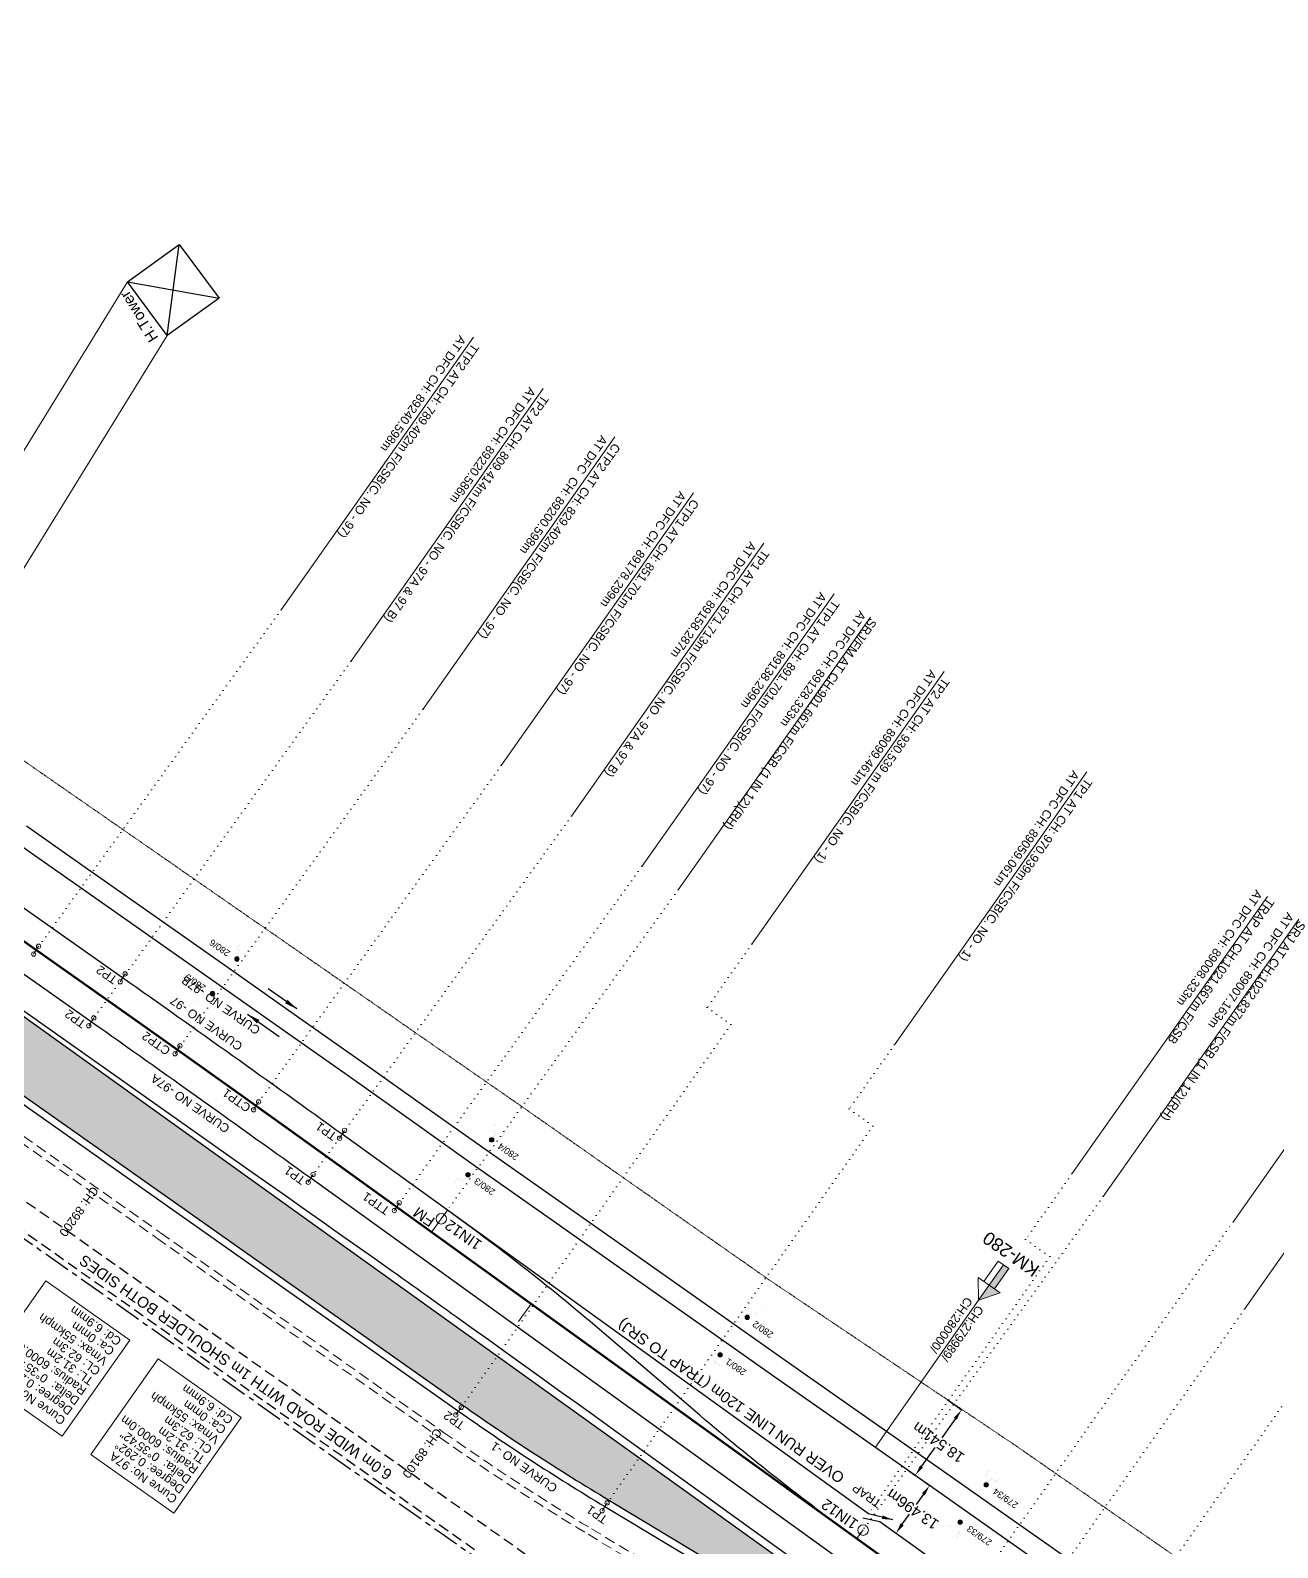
# Model space of a CAD drawing. Header units: metres. Extents: x 658484 to 662957, y 3366848 to 3369569.
# Drawn here: x 660765.3 to 661053.7, y 3367994.3 to 3368345 of the extents above; entities that cross this region are included whole.
import ezdxf
from ezdxf.enums import TextEntityAlignment as Align

# ---------------------------------------------------------------- set-up
doc = ezdxf.new("R2010")
doc.units = ezdxf.units.M
doc.header["$MEASUREMENT"] = 0
for name, pattern in [('CENTER', [2, 1.25, -0.25, 0.25, -0.25]), ('Connectivity IR to DFCC$0$DOT', [0.25, 0, -0.25]), ('DASHED', [0.75, 0.5, -0.25]), ('DOT', [0.25, 0, -0.25]), ('NEW DFCC MAIN LINE - SHAMBHU - 05.03.2020$0$DOT', [0.25, 0, -0.25])]:
    doc.linetypes.add(name, pattern=pattern)
doc.layers.get('Defpoints').update_dxf_attribs({"color": 5, "lineweight": 0})
for name, color, linetype in [('05 02 2020 (PRO)', 7, 'Continuous'), ('05 02 2020 (PRO)CYAN', 7, 'Continuous'), ('details$0$05 02 2020 (PRO)', 7, 'Continuous'), ('details$0$05 02 2020 (PRO)CYAN', 7, 'Continuous'), ('DFCC Boundary', 6, 'CENTER'), ('TOWER', 7, 'Continuous')]:
    doc.layers.add(name, color=color, linetype=linetype)
for name, color, linetype, lineweight in [('Cardinal_Leader', 10, 'Continuous', 0), ('Connectivity IR to DFCC$0$EXG GRADES IN PLAN', 7, 'Continuous', 0), ('Connectivity IR to DFCC$0$Proposed Alignment', 7, 'Continuous', 0), ('EXG GRADES IN PLAN', 7, 'Continuous', 0), ('Existing Chainage', 7, 'Continuous', 0), ('Existing IR Track', 7, 'Continuous', 0), ('Existing Railway Boundary', 36, 'CENTER', 0), ('flow direction', 7, 'Continuous', 0), ('KM STONE', 7, 'Continuous', 0), ('NEW DFCC MAIN LINE - SHAMBHU - 05.03.2020$0$EXG GRADES IN PLAN', 7, 'Continuous', 0), ('NEW DFCC MAIN LINE - SHAMBHU - 05.03.2020$0$Proposed Alignment', 7, 'Continuous', 0), ('NEW DFCC MAIN LINE - SHAMBHU - 05.03.2020$0$Proposed Chainage', 7, 'Continuous', 0), ('NEW DFCC MAIN LINE - SHAMBHU - 05.03.2020$0$Proposed TPTC Chainages', 7, 'Continuous', 0), ("NEW SHAMBHU CROSSING STN. SRJ's", 10, 'Continuous', 0), ('OHE MAST', 7, 'Continuous', 0), ('OHE MAST TEXT', 7, 'Continuous', 0), ('Proposed Alignment', 7, 'Continuous', 0), ('Proposed Curve_Details', 10, 'Continuous', 0), ('PROPOSED DFCC TRACK', 1, 'Continuous', 0), ('Proposed TPTC Chainages', 10, 'Continuous', 0), ('PWR_LINE', 134, 'POWER', 0), ('TOPO_TEXT', 7, 'Continuous', 13)]:
    doc.layers.add(name, color=color, linetype=linetype, lineweight=lineweight)
doc.styles.add('ARIAL', font='arial.ttf')
doc.styles.add('details$0$PDF Arial', font='arial.ttf')
doc.styles.add('NEW DFCC MAIN LINE - SHAMBHU - 05.03.2020$0$Style-Arial', font='arial.ttf')
doc.styles.add('PDF Arial', font='arial.ttf')
doc.styles.get("Standard").update_dxf_attribs({"font": 'arial.ttf'})
doc.styles.add('Style-Arial', font='arial.ttf')
doc.linetypes.add('POWER', pattern='A,10,-0.2,[131,ltypeshp.shx,S=0.4,R=0,X=-0.2,Y=0],-0.2,[131,ltypeshp.shx,S=0.4,R=180,X=1.2,Y=0],-1.4,[131,ltypeshp.shx,S=0.4,R=0,X=-0.2,Y=0],-0.2,[131,ltypeshp.shx,S=0.4,R=180,X=1.2,Y=0],-1.4,[131,ltypeshp.shx,S=0.4,R=0,X=-0.2,Y=0],-0.2,[131,ltypeshp.shx,S=0.4,R=180,X=1.2,Y=0],-1.2', length=14.8)
doc.dimstyles.new('ISO-25', dxfattribs={"dimtxt": 2.5, "dimasz": 2.5, "dimexe": 1.25, "dimexo": 0.625, "dimtad": 1, "dimtxsty": 'Standard', "dimcen": 2.5, "dimadec": 0, "dimazin": 0, "dimtfac": 1, "dimtmove": 0, "dimatfit": 3, "dimfxl": 1, "dimarcsym": 0})
doc.dimstyles.get("Standard").update_dxf_attribs({"dimtxt": 2.5, "dimasz": 2.5, "dimexe": 0.18, "dimexo": 0.0625, "dimgap": 0.09, "dimtad": 0, "dimtih": 1, "dimtoh": 1, "dimdec": 3, "dimzin": 0, "dimdsep": 46, "dimtxsty": 'Standard', "dimcen": 0.09, "dimadec": 0, "dimazin": 0, "dimtfac": 1, "dimtdec": 3, "dimtofl": 0, "dimtmove": 0, "dimatfit": 3, "dimfxl": 1, "dimtolj": 1, "dimtzin": 0, "dimarcsym": 0})

# ---------------------------------------------------------------- blocks, each defined once
blk = doc.blocks.new('OHE MAST')
h = blk.add_hatch(color=256)
edge = h.paths.add_edge_path()
edge.add_arc((0, 0), 0.514, 0, 360)
at = {"const_width": 0.01, "flags": 128}
for points in [[(1.5, 3.5), (1.5, 2), (-1.5, 2), (-1.5, 3.5)], [(0, 2), (0, 0)]]:
    blk.add_lwpolyline(points, dxfattribs=at)
blk.add_circle((0, 0), 0.514)
blk = doc.blocks.new('KM POST PLAN')
at = {"extrusion": (0, 0, -1)}
h = blk.add_hatch(color=256, dxfattribs=at)
h.paths.add_polyline_path([(0, -20), (0, -8.47), (3, -8.47), (3, -20)])
h.paths.add_polyline_path([(0, -8.47), (0, 0), (6.25, -8.47), (3, -8.47)], flags=16)
at = {"flags": 128}
for points in [[(0, 0), (-6.25, -8.47), (6.25, -8.47)], [(0, 0), (0, -20)], [(0, 0), (6.25, -8.47)], [(3, -8.47), (3, -20), (-3, -20), (-3, -8.47)]]:
    blk.add_lwpolyline(points, dxfattribs=at)
at = {"style": 'Style-Arial'}
blk.add_attdef('KM-POST', text='', height=6, dxfattribs=at).set_placement((0, -26, -263.95), align=Align.MIDDLE_CENTER)
blk = doc.blocks.new('*D106')
at = {"layer": 'Defpoints', "color": 0, "transparency": 16777216}
for p in [(660970.27, 3368010.82), (660973.23, 3368008.73), (660962.52, 3367999.77)]:
    blk.add_point(p, dxfattribs=at)
at = {"layer": 'Proposed Curve_Details', "color": 0, "lineweight": -2, "transparency": 16777216}
for p, q in [((660970.32, 3368010.78), (660973.37, 3368008.63)), ((660971.79, 3368006.69), (660970.13, 3368004.33)), ((660966.89, 3367999.74), (660968.55, 3368002.1)), ((660962.57, 3367999.73), (660965.6, 3367997.6))]:
    blk.add_line(p, q, dxfattribs=at)
at = {"layer": 'Proposed Curve_Details', "color": 0, "transparency": 16777216}
for points in [[(660972.13, 3368006.45), (660971.45, 3368006.93), (660973.23, 3368008.73)], [(660967.23, 3367999.5), (660966.55, 3367999.98), (660965.45, 3367997.7)]]:
    blk.add_solid(points, dxfattribs=at)
at = {"layer": 'Proposed Curve_Details', "color": 0, "transparency": 16777216, "insert": (660969.34, 3368003.22), "char_height": 2.5, "attachment_point": 5, "rotation": 144.8187}
blk.add_mtext('\\A1;13.496m', dxfattribs=at)
blk = doc.blocks.new('*D107')
at = {"layer": 'Defpoints', "color": 0, "transparency": 16777216}
for p in [(660977.25, 3368028.58), (660980.61, 3368026.21), (660966.9, 3368013.19)]:
    blk.add_point(p, dxfattribs=at)
at = {"layer": 'Proposed Curve_Details', "color": 0, "lineweight": -2, "transparency": 16777216}
for p, q in [((660977.3, 3368028.55), (660980.76, 3368026.11)), ((660979.17, 3368024.17), (660976.05, 3368019.75)), ((660971.37, 3368013.1), (660974.48, 3368017.52)), ((660966.95, 3368013.16), (660970.07, 3368010.96))]:
    blk.add_line(p, q, dxfattribs=at)
at = {"layer": 'Proposed Curve_Details', "color": 0, "transparency": 16777216}
for points in [[(660979.51, 3368023.93), (660978.83, 3368024.41), (660980.61, 3368026.21)], [(660971.03, 3368013.34), (660971.71, 3368012.86), (660969.93, 3368011.06)]]:
    blk.add_solid(points, dxfattribs=at)
at = {"layer": 'Proposed Curve_Details', "color": 0, "transparency": 16777216, "insert": (660975.27, 3368018.64), "char_height": 2.5, "attachment_point": 5, "rotation": 144.8187}
blk.add_mtext('\\A1;18.541m', dxfattribs=at)

msp = doc.modelspace()

# ---------------------------------------------------------------- hatches: boundary and pattern name
at = {"layer": 'details$0$05 02 2020 (PRO)CYAN', "lineweight": 15}
h = msp.add_hatch(dxfattribs=at)
h.set_pattern_fill('ANSI36', color=5, scale=10, angle=340)
h.set_pattern_definition([(169.818733, (0, 0), (-2.37400811194, -0.8436478735), [3.125, -0.625, 0, -0.625])])
edge = h.paths.add_edge_path()
edge.add_line((660941.4752, 3367979.8422), (660946.0845, 3367986.3809))
edge.add_line((660946.0845, 3367986.3809), (660751.2148, 3368126.0334))
edge.add_line((660751.2148, 3368126.0334), (660334.1594, 3368420.0295))
edge.add_line((660334.1594, 3368420.0295), (660329.5247, 3368413.4549))
edge.add_line((660329.5247, 3368413.4549), (660376.1974, 3368374.3697))
edge.add_arc((660731.452, 3368798.5885), 553.324, 230.056102, 234.818733)
edge.add_line((660412.646, 3368346.3383), (660864.2472, 3368027.9898))
edge.add_arc((661184.0188, 3368481.6098), 555, 234.818733, 238.986453)
edge.add_line((660898.0602, 3368005.9496), (660941.4752, 3367979.8422))

# ---------------------------------------------------------------- linework, layer by layer
at = {"color": 1, "linetype": 'DASHED', "ltscale": 5}
msp.add_line((660868.0289, 3367993.8251), (659696.1224, 3368820.6022), dxfattribs=at)
msp.add_lwpolyline([(660330.1136, 3368414.2902), (660311.4977, 3368427.4132, 0.41421356), (660294.7757, 3368424.5191), (660292.7797, 3368421.6877, 0.41410239), (660295.67, 3368404.9683), (660945.7278, 3367946.3518)], format="xyb", dxfattribs=at)
at = {"layer": '05 02 2020 (PRO)', "color": 1, "lineweight": 13}
for points in [[(660860.2979, 3368070.3263), (660861.7446, 3368072.3316)], [(660860.2979, 3368070.3263), (660858.0896, 3368067.2617)], [(660957.8412, 3367998.4293), (660956.3967, 3367996.4225)]]:
    msp.add_lwpolyline(points, dxfattribs=at)
for centre in [(660860.3311, 3368070.3317), (660957.8466, 3367998.3961)]:
    msp.add_circle(centre, 1.2126, dxfattribs=at)
at = {"layer": 'Cardinal_Leader', "linetype": 'Continuous', "lineweight": 13}
for p, q in [((660766.1093, 3368131.5279), (660767.2382, 3368133.3237)), ((660786.1091, 3368125.1306), (660787.238, 3368126.9263)), ((660778.854, 3368114.9513), (660779.9829, 3368116.747)), ((660798.8026, 3368108.4813), (660799.9315, 3368110.2771)), ((660816.9613, 3368095.539), (660818.0902, 3368097.3348)), ((660836.8409, 3368088.9724), (660837.9698, 3368090.7681)), ((660829.5858, 3368078.7931), (660830.7147, 3368080.5888)), ((660849.4841, 3368072.2521), (660850.613, 3368074.0478))]:
    msp.add_line(p, q, dxfattribs=at)
at = {"layer": 'Cardinal_Leader', "color": 5, "linetype": 'Continuous', "lineweight": 13}
for p, q in [((660863.6998, 3368025.0277), (660864.9443, 3368026.7453)), ((660897.5225, 3368002.8717), (660898.6514, 3368004.6675))]:
    msp.add_line(p, q, dxfattribs=at)
at = {"layer": 'Cardinal_Leader', "linetype": 'Continuous', "lineweight": 13}
for centre in [(660766.1093, 3368131.5279), (660767.2382, 3368133.3237), (660787.238, 3368126.9263), (660786.1091, 3368125.1306), (660779.9829, 3368116.747), (660778.854, 3368114.9513), (660799.9315, 3368110.2771), (660798.8026, 3368108.4813), (660816.9613, 3368095.539), (660818.0902, 3368097.3348), (660836.8409, 3368088.9724), (660837.9698, 3368090.7681), (660829.5858, 3368078.7931), (660830.7147, 3368080.5888), (660850.613, 3368074.0478), (660849.4841, 3368072.2521)]:
    msp.add_circle(centre, 0.5, dxfattribs=at)
at = {"layer": 'Cardinal_Leader', "color": 5, "linetype": 'Continuous', "lineweight": 13}
for centre in [(660863.6998, 3368025.0277), (660864.9443, 3368026.7453), (660898.6514, 3368004.6675), (660897.5225, 3368002.8717)]:
    msp.add_circle(centre, 0.5, dxfattribs=at)
at = {"layer": 'Connectivity IR to DFCC$0$EXG GRADES IN PLAN', "color": 6}
msp.add_lwpolyline([(661075.7356, 3368115.5674), (661043.2783, 3368069.5201)], dxfattribs=at)
at = {"layer": 'Connectivity IR to DFCC$0$EXG GRADES IN PLAN', "color": 6, "linetype": 'Connectivity IR to DFCC$0$DOT', "ltscale": 5}
msp.add_lwpolyline([(660983.4417, 3367984.6373), (661043.2783, 3368069.5201)], dxfattribs=at)
at = {"layer": 'Connectivity IR to DFCC$0$Proposed Alignment', "color": 6, "lineweight": 30}
msp.add_lwpolyline([(660975.3275, 3367990.4848), (660961.7443, 3368000.3141)], dxfattribs=at)
at = {"layer": 'DFCC Boundary', "lineweight": 25, "ltscale": 5, "flags": 128}
msp.add_lwpolyline([(661229.1063, 3367732.32), (661214.8857, 3367742.4018), (661173.6299, 3367772.878), (661152.9527, 3367788.4838), (661121.1362, 3367812.4679), (661100.6465, 3367827.6376), (661069.9032, 3367850.0506), (661053.8374, 3367861.5627), (661040.4053, 3367871.0467), (661022.9528, 3367883.3904), (661002.4819, 3367897.7615), (660980.2427, 3367913.3791), (660945.2165, 3367938.0098), (660918.1844, 3367956.9475), (660898.8677, 3367970.505), (660860.2625, 3367997.6584), (660805.7106, 3368036.2266), (660785.7724, 3368050.2804), (660774.0349, 3368058.5538), (660757.6449, 3368070.0484), (660744.8638, 3368079.0283), (660728.4795, 3368090.4898), (660712.1364, 3368102.0095), (660695.7602, 3368113.5235), (660679.3839, 3368125.0376), (660655.8232, 3368141.5866), (660629.3754, 3368160.1706), (660606.569, 3368176.1794), (660585.269, 3368191.0852), (660565.5646, 3368204.9161), (660548.4413, 3368216.9566), (660532.0845, 3368228.4569), (660515.714, 3368239.9378), (660499.6738, 3368251.1858), (660491.1485, 3368257.166), (660482.4288, 3368263.2831), (660474.7916, 3368268.6663), (660465.5027, 3368275.2138), (660450.303, 3368285.8694), (660433.4166, 3368297.743), (660421.6071, 3368306.038), (660409.3449, 3368314.6813), (660400.9167, 3368320.5929), (660392.9744, 3368326.1622), (660376.6175, 3368337.6625), (660359.872, 3368349.4367), (660352.052, 3368354.8906), (660335.7089, 3368366.4104), (660319.3326, 3368377.9244), (660294.6116, 3368395.2622), (660278.424, 3368406.6723), (660267.697, 3368414.2334), (660255.1547, 3368423.0159), (660245.7103, 3368429.673), (660229.1692, 3368441.3323), (660213.2961, 3368452.5207), (660197.2171, 3368463.7961), (660181.1071, 3368475.1515), (660164.4897, 3368486.7773), (660147.7557, 3368498.4853), (660131.5292, 3368509.9229), (660116.0047, 3368520.8074), (660099.8558, 3368532.1902), (660081.8063, 3368544.8645), (660064.4306, 3368557.1021), (660046.6204, 3368569.6938), (660016.3309, 3368590.3717)], dxfattribs=at)
at = {"layer": 'Existing Chainage', "color": 0, "linetype": 'Continuous', "lineweight": 13, "flags": 128}
msp.add_lwpolyline([(660984.55, 3368051.5251), (660960.712, 3368017.5318)], dxfattribs=at)
at = {"layer": 'Existing IR Track', "lineweight": 25, "flags": 128}
for points in [[(660764.4774, 3368161.1228), (660779.307, 3368150.6877), (660796.0136, 3368138.9714), (660812.38, 3368127.4938), (660827.6664, 3368116.7299), (660842.6407, 3368106.1853), (660856.7993, 3368096.1485), (660870.6338, 3368086.3416), (660888.1938, 3368073.9989), (660905.3006, 3368061.9748), (660922.7906, 3368049.6725), (660939.8636, 3368037.6635), (660957.6417, 3368025.1678), (660975.0939, 3368012.9011), (660992.5042, 3368000.6844), (661009.5647, 3367988.7131)], [(660761.9105, 3368157.4786), (660776.8309, 3368146.9803), (660793.4549, 3368135.3363), (660810.008, 3368123.742), (660825.1135, 3368113.1069), (660840.1592, 3368102.5139), (660854.232, 3368092.5036), (660868.2544, 3368082.5292), (660885.5966, 3368070.3117), (660902.845, 3368058.1605), (660920.1871, 3368045.9746), (660937.4753, 3368033.8266), (660955.058, 3368021.4967), (660972.6635, 3368009.1507), (660989.919, 3367997.0137), (661007.2056, 3367984.8548)]]:
    msp.add_lwpolyline(points, dxfattribs=at)
at = {"layer": 'Existing Railway Boundary', "ltscale": 0.5, "flags": 128}
msp.add_lwpolyline([(661261.7891, 3367825.266), (661056.265, 3367974.075), (660993.301, 3368017.793), (660936.05, 3368056.271), (660878.069, 3368096.898), (660619.115, 3368276.641), (660585.57, 3368300.327), (660527.021, 3368341.267), (660475.796, 3368378.834), (660472.525, 3368381.207), (660354.292, 3368462.605), (660294.488, 3368503.833), (660263.456, 3368528.086), (660239.049, 3368541.658), (660181.559, 3368585.221), (660122.552, 3368626.428), (660067.615, 3368665.39), (660038.774, 3368685.67), (660013.248, 3368703.186), (659738.162, 3368894.558), (659689.517, 3368933.836), (659629.745, 3368974.06), (659574.708, 3369013.277), (659518.309, 3369050.492), (659464.579, 3369090.051), (659349.668, 3369170.723), (659290.065, 3369211.752), (659242.569, 3369244.656), (659188.19, 3369284.473), (659129.796, 3369327.676), (659081.69, 3369359.821), (659031.063, 3369397.024), (658979.264, 3369433.353), (658865.974, 3369516.982), (658857.3876, 3369522.8689)], dxfattribs=at)
at = {"layer": 'NEW DFCC MAIN LINE - SHAMBHU - 05.03.2020$0$EXG GRADES IN PLAN', "color": 1}
for points in [[(660823.3445, 3368211.0737), (660867.7912, 3368274.1278)], [(660839.4415, 3368199.1492), (660883.8881, 3368262.2033)], [(660856.0378, 3368188.0271), (660900.4845, 3368251.0812)], [(660874.1965, 3368175.0848), (660918.6432, 3368238.1389)], [(660890.4454, 3368163.424), (660934.892, 3368226.478)], [(660906.6748, 3368151.7361), (660951.1214, 3368214.7901)], [(660959.5269, 3368209.3991), (660915.0799, 3368146.3477)]]:
    msp.add_lwpolyline(points, dxfattribs=at)
at = {"layer": 'NEW DFCC MAIN LINE - SHAMBHU - 05.03.2020$0$EXG GRADES IN PLAN', "color": 1, "linetype": 'NEW DFCC MAIN LINE - SHAMBHU - 05.03.2020$0$DOT', "ltscale": 5}
for points in [[(660823.3445, 3368211.0737), (660766.6737, 3368132.4258)], [(660839.4415, 3368199.1492), (660779.1201, 3368115.4351)], [(660856.0378, 3368188.0271), (660799.367, 3368109.3792)], [(660874.1965, 3368175.0848), (660817.5257, 3368096.4369)], [(660890.4454, 3368163.424), (660830.1241, 3368079.7098)], [(660906.6748, 3368151.7361), (660850.004, 3368073.0882)]]:
    msp.add_lwpolyline(points, dxfattribs=at)
at = {"layer": 'NEW DFCC MAIN LINE - SHAMBHU - 05.03.2020$0$EXG GRADES IN PLAN', "color": 5}
for points in [[(660932.12, 3368133.7989), (660976.5667, 3368196.8529)], [(660965.0913, 3368110.5563), (661009.538, 3368173.6104)]]:
    msp.add_lwpolyline(points, dxfattribs=at)
at = {"layer": 'NEW DFCC MAIN LINE - SHAMBHU - 05.03.2020$0$EXG GRADES IN PLAN', "color": 5, "linetype": 'NEW DFCC MAIN LINE - SHAMBHU - 05.03.2020$0$DOT', "ltscale": 5}
for points in [[(660932.12, 3368133.7989), (660921.7995, 3368119.1585), (660927.2858, 3368115.2053), (660864.322, 3368025.8865)], [(660965.0916, 3368110.5566), (660954.6384, 3368095.728), (660960.1246, 3368091.7748), (660898.15, 3368003.87)]]:
    msp.add_lwpolyline(points, dxfattribs=at)
at = {"layer": 'NEW DFCC MAIN LINE - SHAMBHU - 05.03.2020$0$Proposed Alignment', "color": 1, "lineweight": 30, "const_width": 0.5, "flags": 128}
msp.add_lwpolyline([(661839.7178, 3367359.9094), (660850.004, 3368073.0882), (660845.9474, 3368076.0112), (660841.8905, 3368078.9338), (660837.833, 3368081.8556), (660833.7746, 3368084.7761), (660829.715, 3368087.6949), (660825.6538, 3368090.6115), (660821.5909, 3368093.5257), (660817.5257, 3368096.4369, 0.00092912), (660799.367, 3368109.3792), (660795.2888, 3368112.272), (660791.2085, 3368115.1619), (660787.1264, 3368118.0491), (660783.0428, 3368120.9343), (660778.958, 3368123.8177), (660774.8723, 3368126.6999), (660770.786, 3368129.5812), (660766.6993, 3368132.4621), (658836.4331, 3369493.1703)], format="xyb", dxfattribs=at)
at = {"layer": 'NEW DFCC MAIN LINE - SHAMBHU - 05.03.2020$0$Proposed Chainage', "color": 1, "linetype": 'Continuous', "lineweight": 0, "flags": 128}
msp.add_lwpolyline([(660878.1533, 3368046.6411), (660881.0764, 3368050.6977)], dxfattribs=at)
at = {"layer": "NEW SHAMBHU CROSSING STN. SRJ's", "linetype": 'DOT', "lineweight": 13, "ltscale": 5}
for p, q in [((660915.0799, 3368146.3477), (660861.7568, 3368072.3486)), ((661013.3737, 3368075.4922), (660956.3967, 3367996.4225))]:
    msp.add_line(p, q, dxfattribs=at)
at = {"layer": "NEW SHAMBHU CROSSING STN. SRJ's", "color": 6, "linetype": 'Continuous', "lineweight": 13, "flags": 128}
msp.add_lwpolyline([(661051.2939, 3368144.7905), (661006.122, 3368080.7108)], dxfattribs=at)
at = {"layer": "NEW SHAMBHU CROSSING STN. SRJ's", "linetype": 'Continuous', "lineweight": 13, "flags": 128}
msp.add_lwpolyline([(661058.5455, 3368139.5719), (661013.3737, 3368075.4922)], dxfattribs=at)
at = {"layer": "NEW SHAMBHU CROSSING STN. SRJ's", "color": 5, "linetype": 'Continuous', "lineweight": 13, "flags": 128}
msp.add_lwpolyline([(661091.1951, 3368113.5207), (661046.0232, 3368049.441)], dxfattribs=at)
at = {"layer": "NEW SHAMBHU CROSSING STN. SRJ's", "color": 6, "linetype": 'DOT', "lineweight": 13, "ltscale": 5}
msp.add_lwpolyline([(661006.122, 3368080.7108), (660995.4183, 3368065.5269), (661000.99, 3368061.5992), (660959.1014, 3368002.1772)], dxfattribs=at)
at = {"layer": "NEW SHAMBHU CROSSING STN. SRJ's", "color": 5, "linetype": 'DOT', "lineweight": 13, "ltscale": 5}
for points in [[(661046.0388, 3368049.43), (660979.4291, 3367954.9722)], [(661062.3673, 3368037.9112), (660998.7927, 3367947.7576)]]:
    msp.add_lwpolyline(points, dxfattribs=at)
at = {"layer": 'Proposed Alignment', "color": 1, "lineweight": -3}
msp.add_lwpolyline([(660786.6736, 3368126.0284), (660039.428, 3368652.7864)], dxfattribs=at)
at = {"layer": 'Proposed Alignment', "color": 1, "lineweight": -3, "flags": 128}
for points in [[(661249.6746, 3367777.3855), (660830.1502, 3368079.691, 0.0025958), (660779.4185, 3368115.8491), (660032.2152, 3368642.5773)], [(660956.3967, 3367996.4225, -0.02078913), (660920.1226, 3368024.9241), (660898.0164, 3368043.8309, 0.02078789), (660861.7445, 3368072.3309, 0.02078789)]]:
    msp.add_lwpolyline(points, format="xyb", dxfattribs=at)
at = {"layer": 'Proposed Alignment', "color": 5, "lineweight": -3, "flags": 128}
msp.add_lwpolyline([(660792.1829, 3368098.3129), (660298.5312, 3368447.1956)], dxfattribs=at)
at = {"layer": 'Proposed Alignment', "color": 5, "lineweight": -3}
for points in [[(660294.0498, 3368440.9766), (660375.1214, 3368373.0847, 0.02078389), (660411.6804, 3368344.9685), (660864.322, 3368025.8865, 0.01818712), (660898.1351, 3368003.8462), (660979.4298, 3367954.9733)], [(660941.4752, 3367979.8422), (660946.0845, 3367986.3809), (660751.2148, 3368126.0334), (660334.1594, 3368420.0295), (660329.5247, 3368413.4549), (660376.1974, 3368374.3697, 0.02078389), (660412.646, 3368346.3383), (660864.2472, 3368027.9898, 0.01818712), (660898.0602, 3368005.9496), (660941.4752, 3367979.8422)]]:
    msp.add_lwpolyline(points, format="xyb", dxfattribs=at)
at = {"layer": 'Proposed Alignment', "color": 1, "lineweight": -3}
msp.add_lwpolyline([(660959.1014, 3368002.1772), (660837.4053, 3368089.8702, 0.0025958), (660786.6736, 3368126.0284)], format="xyb", dxfattribs=at)
at = {"layer": 'Proposed Alignment', "color": 5, "lineweight": -3, "flags": 128}
msp.add_lwpolyline([(660983.8717, 3367961.217), (660899.6232, 3368021.9258), (660895.5668, 3368024.8487), (660891.5109, 3368027.7705), (660887.4556, 3368030.6908), (660883.4003, 3368033.609), (660879.3449, 3368036.5247), (660875.2891, 3368039.4376), (660871.2325, 3368042.3472), (660867.1748, 3368045.2531, 0.00092912), (660849.0579, 3368058.1655), (660844.9838, 3368061.0555), (660840.9109, 3368063.94), (660836.8352, 3368066.8228), (660832.7569, 3368069.7042), (660828.6764, 3368072.5846), (660824.5938, 3368075.4645), (660820.5097, 3368078.3443), (660816.4241, 3368081.2245), (660792.1829, 3368098.3129)], format="xyb", dxfattribs=at)
at = {"layer": 'Proposed Alignment', "color": 6, "lineweight": -3, "flags": 128}
msp.add_lwpolyline([(660961.725, 3368000.2866), (660957.8093, 3368001.1157)], dxfattribs=at)
at = {"layer": 'Proposed Curve_Details'}
for points in [[(660772.6976, 3368020.0732), (660753.2719, 3368033.7671), (660768.9527, 3368056.0115), (660788.3784, 3368042.3176)], [(660798.5114, 3368002.3406), (660779.3144, 3368015.8732), (660794.8968, 3368037.978), (660814.0938, 3368024.4454)]]:
    msp.add_lwpolyline(points, close=True, dxfattribs=at)
at = {"layer": 'PROPOSED DFCC TRACK', "color": 5, "linetype": 'DASHED', "lineweight": 13, "ltscale": 5}
msp.add_line((660407.3591, 3368338.8385), (660794.4824, 3368065.9426), dxfattribs=at)
for points in [[(660290.1976, 3368436.3766), (660371.2691, 3368368.4847, 0.02078389), (660408.2234, 3368340.0645), (660795.3838, 3368067.1424)], [(660794.6018, 3368065.8584), (660860.0008, 3368019.7565, 0.01818712), (660894.2708, 3367997.4184), (660975.5655, 3367948.5454)], [(660795.4661, 3368067.0844), (660860.8651, 3368020.9825, 0.01818712), (660895.0436, 3367998.704), (660976.3384, 3367949.831)]]:
    msp.add_lwpolyline(points, format="xyb", dxfattribs=at)
at = {"layer": 'PWR_LINE'}
for p, q in [((660787.798, 3368286.856, 271.893), (660666.923, 3368090.42, 269.684)), ((660675.293, 3368077.28, 268.882), (660796.975, 3368274.494, 271.428))]:
    msp.add_line(p, q, dxfattribs=at)
at = {"layer": 'TOWER', "linetype": 'Continuous'}
msp.add_polyline3d([(660796.975, 3368274.494, 271.428), (660787.798, 3368286.856, 271.893), (660799.773, 3368295.49, 271.247), (660808.9542, 3368283.1224, 271.247)], close=True, dxfattribs=at)
for points in [[(660796.975, 3368274.494, 271.428), (660799.773, 3368295.49, 271.247)], [(660787.798, 3368286.856, 271.893), (660808.9542, 3368283.1224, 271.247)]]:
    msp.add_polyline3d(points, dxfattribs=at)

# ---------------------------------------------------------------- block references
at = {"layer": 'KM STONE'}
ref = msp.add_blockref('KM POST PLAN', (660984.55, 3368051.5251), dxfattribs=dict(at, xscale=0.5000000000000002, yscale=0.5000000000000002, zscale=0.5000000000000002, rotation=144.9596872909976))
ref.add_attrib('KM-POST', 'KM-280', dxfattribs={"layer": '0', "height": 3, "rotation": 144.959687, "style": 'Style-Arial'}).set_placement((660992.014, 3368062.1688), align=Align.MIDDLE_CENTER)
at = {"layer": 'OHE MAST', "color": 2}
for p, rotation in [((660813.099, 3368130.376), 323.390831856612), ((660807.445, 3368122.373), 143.390831856612), ((660871.975, 3368088.59), 323.390831856612), ((660866.522, 3368080.526), 143.390831856612), ((660931.069, 3368047.562), 323.390831856612), ((660924.791, 3368038.9), 143.390831856612), ((660986.316, 3368008.854), 323.390831856612), ((660980.275, 3368000.219), 143.390831856612)]:
    msp.add_blockref('OHE MAST', p, dxfattribs=dict(at, rotation=rotation))

# ---------------------------------------------------------------- texts
at = {"layer": '05 02 2020 (PRO)CYAN', "color": 1, "style": 'PDF Arial'}
for s, p in [('FM', (660859.1185, 3368070.3317)), ('1IN12', (660869.9699, 3368064.9359)), ('1IN12', (660956.9772, 3368000.3939))]:
    msp.add_text(s, height=2.50706, rotation=144.82122, dxfattribs=at).set_placement(p)
at = {"layer": 'details$0$05 02 2020 (PRO)', "color": 1, "style": 'details$0$PDF Arial'}
msp.add_text('6.0m WIDE ROAD WITH 1m SHOULDER BOTH SIDES ', height=2.507068, rotation=144.82122, dxfattribs=at).set_placement((660849.2215, 3368011.8362))
at = {"layer": 'details$0$05 02 2020 (PRO)CYAN', "color": 1, "style": 'details$0$PDF Arial'}
msp.add_text('OVER RUN LINE 120m (TRAP TO SRJ)', height=2.507069, rotation=144.82122, dxfattribs=at).set_placement((660953.7918, 3368011.0602))
at = {"layer": 'EXG GRADES IN PLAN', "color": 1}
for s, p in [('CURVE NO -97B', (660818.704, 3368114.3899)), ('CURVE NO -97', (660814.6088, 3368110.6797)), ('CURVE NO -97A', (660811.6423, 3368091.6469))]:
    msp.add_text(s, height=2, rotation=145, dxfattribs=at).set_placement(p)
at = {"layer": 'EXG GRADES IN PLAN', "color": 5}
msp.add_text('CURVE NO -1', height=2, rotation=144.818733, dxfattribs=at).set_placement((660887.4009, 3368008.5467))
at = {"layer": 'Existing Chainage', "color": 0, "linetype": 'Continuous', "lineweight": 0, "char_height": 2, "attachment_point": 6, "rotation": 234.959687, "line_spacing_factor": 0.6, "style": 'Style-Arial'}
for s, insert in [('CH:280000/', (660973.892, 3368039.6842)), ('CH:279989/', (660976.4685, 3368037.7312))]:
    msp.add_mtext(s, dxfattribs=dict(at, insert=insert))
at = {"layer": 'NEW DFCC MAIN LINE - SHAMBHU - 05.03.2020$0$Proposed Chainage', "color": 1, "lineweight": 0, "char_height": 2, "attachment_point": 4, "line_spacing_factor": 0.6, "style": 'NEW DFCC MAIN LINE - SHAMBHU - 05.03.2020$0$Style-Arial'}
for s, insert, rotation in [('CH: 89200', (660780.4382, 3368077.443), 234.622035), ('CH: 89100', (660859.8305, 3368021.5801), 234.223822)]:
    msp.add_mtext(s, dxfattribs=dict(at, insert=insert, rotation=rotation))
at = {"layer": 'NEW DFCC MAIN LINE - SHAMBHU - 05.03.2020$0$Proposed TPTC Chainages', "color": 1, "lineweight": 0, "char_height": 2, "attachment_point": 4, "rotation": 234.820225, "line_spacing_factor": 0.6, "style": 'NEW DFCC MAIN LINE - SHAMBHU - 05.03.2020$0$Style-Arial'}
for s, insert in [('AT DFC CH: 89240.598m', (660865.3896, 3368274.0727)), ('AT DFC CH: 89220.586m', (660881.4866, 3368262.1482)), ('AT DFC  CH: 89200.598m', (660898.0829, 3368251.0261)), ('AT DFC CH: 89178.299m', (660916.2416, 3368238.0838)), ('AT DFC CH: 89158.287m', (660932.4905, 3368226.4229)), ('AT DFC CH: 89138.299m', (660948.7199, 3368214.735))]:
    msp.add_mtext(s, dxfattribs=dict(at, insert=insert))
for s, insert, width in [('TTP2 AT CH: 789.402m F/CSB(C. NO - 97)', (660868.1238, 3368272.4263), 55.625326), ('TP2 AT CH: 809.414m F/CSB(C. NO - 97A & 97 B)', (660884.2207, 3368260.5019), 66.598747), ('CTP2 AT CH: 829.402m F/CSB(C. NO - 97)', (660900.8171, 3368249.3798), 55.625326), ('CTP1 AT CH: 851.701m F/CSB(C. NO - 97)', (660918.9758, 3368236.4375), 55.625326), ('TP1 AT CH: 871.713m F/CSB(C. NO - 97A & 97 B)', (660935.2246, 3368224.7766), 66.598747), ('TTP1 AT CH: 891.701m F/CSB(C. NO - 97)', (660951.454, 3368213.0887), 55.625326)]:
    msp.add_mtext(s, dxfattribs=dict(at, insert=insert, width=width))
at = {"layer": 'NEW DFCC MAIN LINE - SHAMBHU - 05.03.2020$0$Proposed TPTC Chainages', "color": 5, "lineweight": 0, "char_height": 2, "attachment_point": 4, "rotation": 234.820225, "line_spacing_factor": 0.6, "style": 'NEW DFCC MAIN LINE - SHAMBHU - 05.03.2020$0$Style-Arial'}
for s, insert in [('AT DFC CH: 89099.461m', (660974.1651, 3368196.7978)), ('AT DFC CH: 89059.061m', (661007.1365, 3368173.5553))]:
    msp.add_mtext(s, dxfattribs=dict(at, insert=insert))
at = {"layer": 'NEW DFCC MAIN LINE - SHAMBHU - 05.03.2020$0$Proposed TPTC Chainages', "color": 5, "lineweight": 0, "char_height": 2, "width": 55.625326, "attachment_point": 4, "rotation": 234.820225, "line_spacing_factor": 0.6, "style": 'NEW DFCC MAIN LINE - SHAMBHU - 05.03.2020$0$Style-Arial'}
for s, insert in [('TP2 AT CH: 930.539 m F/CSB(C. NO - 1)', (660976.8993, 3368195.1515)), ('TP1 AT CH: 970.939m F/CSB(C. NO - 1)', (661009.8706, 3368171.9089))]:
    msp.add_mtext(s, dxfattribs=dict(at, insert=insert))
at = {"layer": "NEW SHAMBHU CROSSING STN. SRJ's", "color": 6, "linetype": 'Continuous', "lineweight": 13, "char_height": 2, "width": 60.260334, "attachment_point": 4, "rotation": 234.818733, "line_spacing_factor": 0.648, "style": 'ARIAL'}
for s, insert in [('\\pxsm0.9;{\\C256;SRJ/FM AT CH:901.667m F/CSB (1 IN 12)(RH)\\P\\psm1;AT DFC CH: 89128.333m \\P}', (660959.0656, 3368209.6164)), ('\\pxsm1;TRAP AT CH:1021.667m F/CSB\\PAT DFC CH: 89008.333m ', (661050.8326, 3368145.0078)), ('\\pxsm1;{\\C256;SRJ AT CH:1022.837m F/CSB (1 IN 12)(RH)\\PAT DFC CH: 89007.163m \\P}', (661058.0843, 3368139.7892))]:
    msp.add_mtext(s, dxfattribs=dict(at, insert=insert))
at = {"layer": 'OHE MAST TEXT', "style": 'ARIAL'}
for s, p in [('280/6', (660809.1143, 3368132.9522)), ('280/5', (660803.4603, 3368124.9492)), ('280/4', (660875.7897, 3368085.8596)), ('280/3', (660870.3367, 3368077.7956)), ('280/2', (660934.6736, 3368044.7662)), ('280/1', (660928.3956, 3368036.1042)), ('279/34', (660990.7593, 3368005.7312)), ('279/33', (660984.7183, 3367997.0962))]:
    msp.add_text(s, height=1.5, rotation=145, dxfattribs=at).set_placement(p, align=Align.MIDDLE_CENTER)
at = {"layer": 'Proposed Curve_Details', "char_height": 2, "attachment_point": 7, "rotation": 144.818733, "line_spacing_factor": 0.84, "style": 'Style-Arial'}
for s, insert in [('Curve No: 97B\\PDegree: 0.292%%D\\PDelta:  0%%D35\'42"\\PRadius: 6000.0m\\PTL: 31.2m\\PCL: 62.3m\\PVmax: 55kmph\\PCa: 0mm\\PCd: 6.9mm', (660786.6169, 3368042.5103)), ('Curve No: 97A\\PDegree: 0.292%%D\\PDelta:  0%%D35\'42"\\PRadius: 6000.0m\\PTL: 31.2m\\PCL: 62.3m\\PVmax: 55kmph\\PCa: 0mm\\PCd: 6.9mm', (660812.4488, 3368024.3494))]:
    msp.add_mtext(s, dxfattribs=dict(at, insert=insert))
at = {"layer": 'Proposed TPTC Chainages', "linetype": 'Continuous', "lineweight": 0, "char_height": 2, "attachment_point": 4, "rotation": 144.818733, "line_spacing_factor": 0.6, "style": 'ARIAL'}
for s, insert in [('\\pxsm1;TP2', (660785.0879, 3368125.249)), ('\\pxsm1;TP2', (660777.8328, 3368115.0697)), ('\\pxsm1;CTP2', (660797.3401, 3368108.8252)), ('\\pxsm1;CTP1', (660815.94, 3368095.6575)), ('\\pxsm1;TP1', (660835.8196, 3368089.0908)), ('\\pxsm1;TP1', (660828.5645, 3368078.9116)), ('\\pxsm1;TTP1', (660848.0298, 3368071.8917))]:
    msp.add_mtext(s, dxfattribs=dict(at, insert=insert))
at = {"layer": 'Proposed TPTC Chainages', "color": 5, "linetype": 'Continuous', "lineweight": 0, "char_height": 2, "attachment_point": 4, "rotation": 144.818733, "line_spacing_factor": 0.6, "style": 'ARIAL'}
for s, insert in [('\\pxsm1;TP2', (660865.3968, 3368022.2728)), ('\\pxsm1;TP1', (660898.4053, 3368000.5137))]:
    msp.add_mtext(s, dxfattribs=dict(at, insert=insert))
at = {"layer": 'Proposed TPTC Chainages', "color": 6, "linetype": 'Continuous', "lineweight": 0, "insert": (660961.7565, 3368004.1982), "char_height": 2, "attachment_point": 4, "rotation": 144.818733, "line_spacing_factor": 0.6, "style": 'ARIAL'}
msp.add_mtext('\\pxsm1;TRAP', dxfattribs=at)
at = {"layer": 'TOPO_TEXT'}
msp.add_text('H.Tower', height=2.5, rotation=122.131151, dxfattribs=at).set_placement((660795.0074, 3368273.9354))

# ---------------------------------------------------------------- dimensions: what is measured, and where the dimension line sits
at = {"layer": 'Proposed Curve_Details', "color": 7}
dim = msp.add_linear_dim(base=(660980.6088, 3368026.2129), p1=(660966.9014, 3368013.1912), p2=(660977.2463, 3368028.5833), angle=234.818733, dimstyle='Standard', override={"dimpost": 'm', "dimtxsty": 'Standard', "dimaunit": 1, "dimadec": 4}, dxfattribs=at)
dim.commit()
dim.dimension.update_dxf_attribs({"geometry": '*D107', "text_midpoint": (660975.2675, 3368018.6359)})
at = {"layer": 'Proposed Curve_Details', "color": 1}
dim = msp.add_linear_dim(base=(660973.2271, 3368008.732), p1=(660962.518, 3367999.7687), p2=(660970.267, 3368010.8187), angle=234.818733, dimstyle='Standard', override={"dimpost": 'm', "dimtxsty": 'Standard', "dimaunit": 1, "dimadec": 4}, dxfattribs=at)
dim.commit()
dim.dimension.update_dxf_attribs({"geometry": '*D106', "text_midpoint": (660969.339, 3368003.2166), "dimtype": 160})

# ---------------------------------------------------------------- leaders
at = {"layer": 'flow direction', "lineweight": 0}
for points in [[(660826.9521, 3368118.836), (660820.3356, 3368123.4849)], [(660815.5629, 3368117.6176), (660822.8543, 3368112.4944)]]:
    msp.add_leader(points, dimstyle='ISO-25', override={"dimtxt": 0.5, "dimasz": 3, "dimtad": 0}, dxfattribs=at)
at = {"layer": 'Proposed Alignment', "color": 6, "lineweight": -3}
msp.add_leader([(660964.7116, 3368000.7717), (660959.1014, 3368002.1772)], dimstyle='Standard', override={"dimgap": 0.09, "dimtad": 0, "dimaunit": 1, "dimadec": 4}, dxfattribs=at)

doc.saveas('drawing.dxf')
